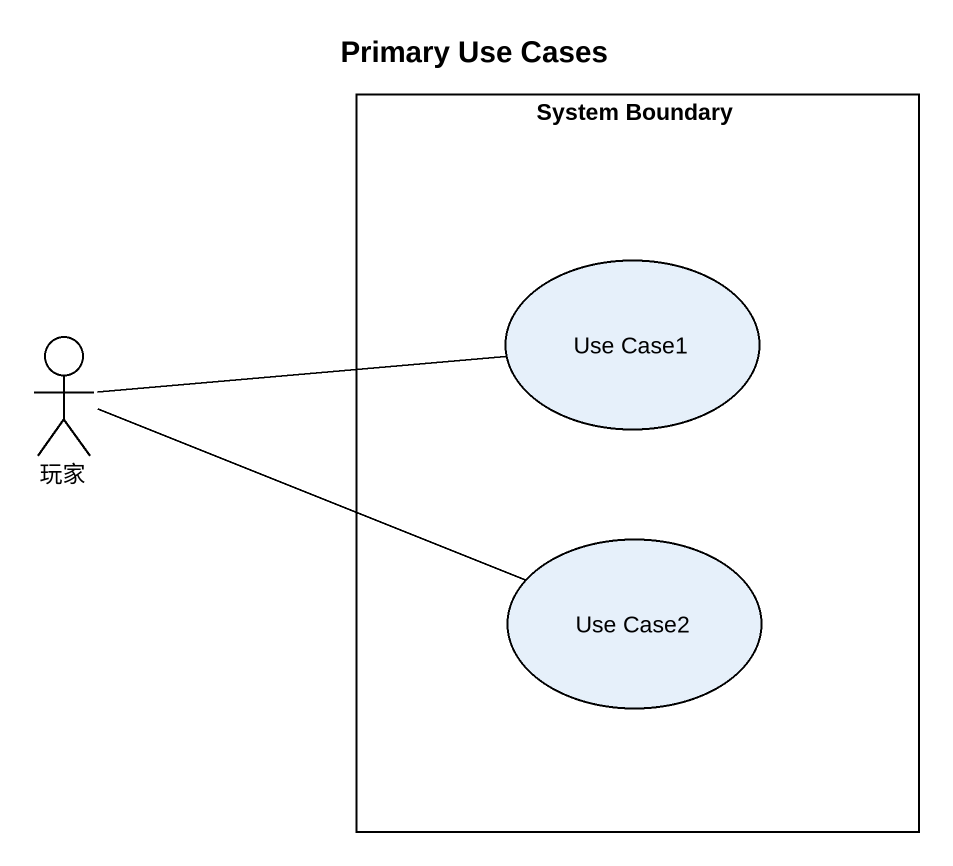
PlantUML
@startuml
title Primary Use Cases
rectangle "System Boundary" as System_Boundary {
  usecase "Use Case1" as Use_Case1
  usecase "Use Case2" as Use_Case2
}
actor 玩家
玩家 -right- Use_Case1
玩家 -right- Use_Case2
@enduml
